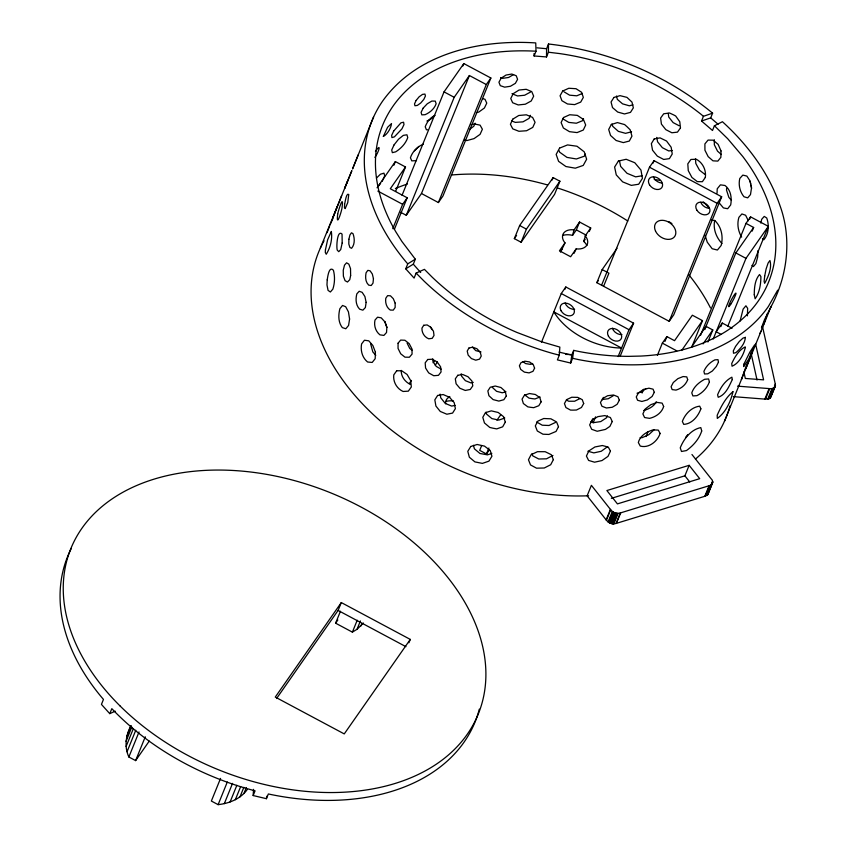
<?xml version="1.0" encoding="UTF-8"?>
<svg xmlns="http://www.w3.org/2000/svg" width="847" height="847" viewBox="0 0 847 847"><rect width="100%" height="100%" fill="white"/><g stroke="black" fill="none" stroke-linecap="round" stroke-linejoin="round"><path stroke-width="1.27" d="M534.012 53.583L534.097 55.966L546.506 56.94L546.59 48.724L548.507 44.002C608.284 50.693 666.176 74.864 712.602 113.159L710.686 117.881L701.528 121.026L712.496 130.48L714.413 125.758L722.438 121.724C747.615 144.678 768.928 172.904 779.907 205.429C792.125 238.685 787.604 276.133 770.834 307.069L764.46 319.795L761.474 327.842L765.487 320.23L771.077 306.445L770.834 307.069M546.506 56.94L548.422 52.218L548.507 44.002M717.028 193.19L717.229 188.775L720.437 184.847L725 185.493C730.95 190.014 731.977 198.039 730.686 204.921L727.679 208.733L723.412 207.917L719.23 202.941M758.012 250.606L757.663 257.022L755.884 263.608L753.428 266.561L751.956 265.355M708.452 492.636L707.478 494.987L705.36 496.13L616.457 523.33C612.762 524.812 608.294 523.097 606.145 519.857L587.13 495.823L591.397 485.331L610.401 509.365C612.55 512.604 617.029 514.32 620.713 512.837L709.087 485.744C712.941 485.606 713.862 480.63 710.961 478.534L691.957 454.511M370.615 343.818L372.839 351.939L375.793 355.295M586.929 245.524A17.014 11.562 22.1 0 0 584.197 241.787L585.203 235.879L590.719 227.991L579.56 222.03L574.065 229.886L572.551 235.36L570.402 234.937A17.014 11.562 22.1 0 0 563.17 235.286M747.403 315.867L747.657 308.35L745.921 305.778L743.115 309.123L740.109 320.928M479.317 709.13A219.871 149.39 22.1 0 1 268.34 793.967L266.424 798.689L253.158 795.545L253.56 789.351M714.413 125.758L727.689 138.707L742.819 156.557A208.288 141.523 22.1 0 1 640.734 356.068L628.718 356.354A208.288 141.523 22.1 0 1 579.041 351.516L573.705 350.372L572.593 358.313L570.677 363.035L557.4 359.89L559.316 355.168L559.846 347.101L541.477 341.743L517.019 332.479A208.288 141.523 22.1 0 1 432.055 277.043L424.432 269.357L416.121 273.094L414.098 278.081L405.734 268.827L407.756 263.851L415.316 259.193L401.87 241.427L395.973 232.057A208.288 141.523 22.1 0 1 534.775 51.148L536.013 51.244L535.738 42.922C480.26 39.322 417.211 53.17 382.918 100.677A219.871 149.39 22.1 0 0 406.804 262.792L407.756 263.851M726.641 188.299L726.514 190.099L728.875 197.404L731.162 200.03M714.73 220.358C712.878 228.785 716.181 237.372 721.972 243.523M266.424 798.689L266.763 796.212M570.677 363.035L571.789 355.094L573.705 350.372M149.241 741.104L135.615 760.606L128.86 756.996C124.181 746.938 125.79 735.44 130.819 725.868M760.828 223.068L761.697 219.288L764.248 216.409L766.736 217.997C769.298 225.006 768.78 233.994 763.856 239.743L762.448 238.663M584.197 241.787L584.366 238.97M771.162 396.258L769.245 398.609L765.476 399.159L733.29 396.64M762.416 326.116L775.185 383.522C776.837 387.227 772.168 389.599 769.129 388.582L737.557 386.147M327.069 232.65L329.758 225.598M744.502 370.838L741.411 379.498L765.487 320.23M752.051 352.892L745.953 368.35M767.382 313.634L763.369 325.343M347.683 180.792L344.602 188.5L351.854 170.66L320.325 248.16M358.196 154.895L352.543 168.945L373.569 117.045M744.831 369.811L746.832 364.136M341.616 195.721L333.062 217.393L337.254 206.477M71.349 548.39A219.871 149.39 22.1 0 0 102.551 698.362L103.461 699.421L101.439 704.397L108.84 712.645L109.803 713.64L111.825 708.664L115.256 712.211A219.871 149.39 22.1 0 0 255.074 790.823L253.158 795.545M126.785 736.456L131.137 725.72M126.012 741.358L131.825 727.054M126.108 746.472L133.371 728.589M127.061 751.713L135.774 730.252M128.86 756.996L139.024 731.956M135.615 760.606L145.271 736.784M393.887 165.218L395.369 161.565L405.512 166.986L395.634 191.316M402.05 195.286L444.04 91.878L463.817 63.567L490.868 78.009L442.949 196.017L438.386 202.549L421.478 193.518L406.274 215.297L400.631 212.29M392.754 228.648L402.643 204.318L407.206 197.785L390.298 188.754L405.512 166.986M394.353 229.421L407.206 197.785M462.833 66.002L463.817 63.567M406.274 215.297L454.183 97.299L469.397 75.521L486.305 84.541L490.868 78.009M421.478 193.518L469.397 75.521M405.734 268.827L413.294 264.179L415.316 259.193M438.386 202.549L486.305 84.541M220.559 778.393L211.358 801.04L218.124 804.65C229.145 803.422 240.506 798.943 247.165 789.658M218.124 804.65L227.314 782.003M224.317 803.634L232.544 783.369M230.088 801.982L236.864 785.296M534.097 55.966L536.013 51.244M235.328 799.716L240.654 786.609M239.966 796.879L243.841 787.35M243.936 793.512L246.35 787.551M276.556 698.542L338.101 610.433L341.299 602.566L410.276 639.411L408.9 642.778M363.416 623.043L357.021 629.3L352.384 632.137L335.603 623.18L340.441 611.259M352.384 632.137L357.222 620.226M514.341 238.632L519.666 225.514L553.133 177.605L559.899 181.216L554.573 194.334L521.106 242.242L514.341 238.632L516.575 235.434M357.021 629.3L360.409 620.957M360.991 625.933L361.955 623.551M521.106 242.242L526.432 229.135L559.899 181.216M552.159 179.988L553.133 177.605M481.647 445.607L479.709 450.371L486.474 453.981L489.45 449.725M572.551 235.36L576.362 229.897L579.56 222.03M486.474 453.981L488.888 448.021M541.466 342.252L561.265 293.517L565.828 286.985L633.598 323.173L620.258 356.026M564.833 289.42L565.828 286.985M589.343 231.358L590.719 227.991M601.582 285.206L649.49 167.208L654.053 160.676L721.676 196.779L673.767 314.788L669.194 321.32L596.839 282.686L602.164 269.579L617.039 248.287M653.069 163.122L654.053 160.676M603.604 286.297L608.929 273.189L602.164 269.579M701.528 121.026L703.444 116.304L712.602 113.159M591.481 422.198L592.953 418.545M618.119 356.576L629.035 329.716L633.598 323.173M593.091 422.939L595.557 416.851M602.471 399.816L603.466 397.391M669.194 321.32L717.113 203.322L721.676 196.779M642.09 393.019L643.572 389.366M657.399 355.306L662.343 343.141L666.907 336.608L674.551 340.685L692.348 315.211L702.491 320.621L691.618 347.386M664.927 341.468L666.907 336.608M606.145 519.857L610.401 509.365M606.441 520.302L610.698 509.82M608.072 521.943L612.328 511.461M608.569 522.303L612.836 511.81M609.109 522.62L613.366 512.139M609.66 522.917L613.927 512.424M610.242 523.171L614.499 512.679M610.835 523.393L615.091 512.901M646.039 436.576L648.019 431.716M611.439 523.573L615.695 513.081M612.042 523.711L616.298 513.229M612.646 523.817L616.902 513.324M613.249 523.87L617.505 513.388M613.842 523.891L618.098 513.398M615.991 523.52L620.258 513.028M616.457 523.33L620.713 512.837M700.543 335.306L745.995 223.386L750.558 216.853L768.345 226.35L727.838 326.106M704.715 329.589L735.842 252.946L753.639 227.462L745.995 223.386M705.053 328.763L706.038 326.349L712.793 329.959L707.901 342.008M749.574 219.288L750.558 216.853M752.157 231.115L753.639 227.462M713.227 339.012L745.985 258.356L768.345 226.35M720.808 326.656L722.279 323.035L732.052 328.265M611.333 498.354L684.884 475.813L689.151 465.321L699.707 478.671L617.431 503.891L606.876 490.54L689.151 465.321M724.46 421.266L742.131 377.741M704.831 496.236L709.087 485.744M705.36 496.13L709.617 485.638M708.325 491.715L709.754 488.221M711.173 484.728L712.592 481.234M707.139 495.283L711.395 484.791M708.42 492.181L712.676 481.689M707.478 494.987L712.708 482.144M708.018 494.288L712.687 482.589M764.862 399.075L769.129 388.582M765.476 399.159L769.732 388.678M767.774 399.096L772.041 388.604M768.303 398.969L772.559 388.487M768.79 398.81L773.046 388.318M769.245 398.609L773.502 388.117M774.391 386.317L775.344 383.977M769.658 398.365L773.914 387.873M770.029 398.09L774.296 387.598M770.357 397.783L774.899 386.952M770.865 397.074L775.418 385.777M761.008 331.166L759.928 333.496M475.146 123.217L473.759 126.288L469.757 129.22M330.245 224.434L333.411 217.435M382.188 181.332L384.697 175.88L383.987 173.148L380.419 174.228L376.439 178.061M530.487 115.319L529.079 118.379L522.98 121.841L515.336 122.381L511.535 120.909M560.65 252.025L565.013 242.856L564.42 242.147A13.15 8.936 22.1 0 1 573.938 229.865L574.065 229.886M573.991 253.391L576.267 248.849A13.15 8.936 22.1 0 0 585.785 236.567L585.203 235.879M656.309 401.647C654.043 406.539 648.611 409.133 643.656 410.52M583.53 118.675L582.567 120.698L576.362 123.228L568.761 122.402L562.673 118.728M607.447 415.845L606.494 417.793L600.777 421.573L593.789 422.621L590.952 421.626M777.705 290.15L768.356 306.519A219.871 149.39 22.1 0 1 579.232 359.731L572.593 358.313M585.446 154.133L584.303 156.219L576.394 158.971L566.982 157.394L559.655 152.195L559.158 150.745M128.405 731.829L130.237 728.621M374.861 157.33C377.603 154.398 382.611 141.11 375.433 151.412M560.269 251.675L562.228 248.7M377.053 187.78L395.369 161.565M409.228 383.617L411.462 380.43M433.092 362.749L434.585 360.61M435.21 365.205L437.433 362.018M565.013 242.856L559.475 250.776L570.634 256.736L576.161 248.827M583.699 241.331L584.97 239.5M341.299 602.566L275.275 697.081L344.253 733.915L410.276 639.411M335.603 623.18L337.837 619.983M496.935 420.228L500.651 414.903M596.839 282.686L598.331 280.558M681.613 350.499L702.491 320.621M691.787 346.751L706.038 326.349M703.042 343.924L712.793 329.959M722.279 323.035L716.17 331.78L721.263 334.459M685.53 437.518L687.732 434.691M378.217 186.414L380.599 183.365M414.384 150.798L418.916 146.404M654.233 429.598L648.738 434.723L642.068 437.698L640.131 437.624M434.352 115.954L430.879 119.099L426.92 121.047M646.134 388.529L641.391 392.013L637.039 393.241M607.31 446.867L601.254 451.26L593.842 452.891L587.903 451.218M613.217 395.782L608.273 398.736L602.439 399.466M513.589 74.536L508.634 77.469L502.853 78.305L500.662 77.553M530.55 92.027L524.632 95.235L517.538 95.955L511.969 93.699M552.964 455.421L546.495 458.82L538.766 459L532.721 455.845L531.895 453.77M423.235 144.191C417.327 146.753 412.404 151.602 410.414 157.796L411.79 160.866L416.491 160.655M579.666 398.683L574.637 401.234L568.686 401.234L566.389 399.964M555.357 422.505L549.004 425.49L542.26 425.215L536.617 421.975M435.093 115.404C430.265 117.362 426.983 122.042 425.215 126.775L426.433 129.771L427.513 129.739M109.803 713.64L115.266 711.184M582.418 93.445L576.775 95.806L569.608 95.171L564.028 91.825M540.047 396.989L534.944 398.958L532.371 398.662L529.047 398.132L524.6 394.818M532.657 363.479L530.307 364.358L525.616 363.585L522.843 361.542M504.791 418.016L498.841 420.091L491.885 418.598L486.58 414.109L486.009 412.182M491.842 453.367L487.48 454.86L479.942 453.473L474.394 448.815L473.441 445.278M505.977 391.759L502.26 392.786L496.533 391.293L492.34 387.397M471.101 124.805L474.267 123.937L480.08 125.144L482.388 129.242L480.069 134.366L474.055 138.612L466.813 140.581L464.357 140.073M632.931 104.848L629.353 105.801L622.545 103.842L617.347 99.374L616.478 96.029M631.576 131.783L625.562 133.339L618.352 131.349L612.762 126.362L612.01 123.98M476.353 112.683L478.809 112.058L484.42 107.993L486.771 103.101L484.971 99.268L482.525 98.665M480.99 351.981L475.728 350.616L472.467 347.154M455.114 405.385L451.695 406.073L445.289 403.447L440.768 397.836L440.112 394.13M473.272 382.368L470.784 382.844L465.384 380.674L461.604 376.206L461.213 373.728M642.026 175.784L635.621 176.854L627.045 173.317L620.639 166.404L619.453 160.771M672.19 150.47L668.77 150.957L662.365 147.685L657.568 141.777L656.774 137.405M565.775 354.406L571.778 354.586M537.083 47.834L546.59 48.724M548.422 52.218L559.666 53.583A208.288 141.523 22.1 0 1 622.111 69.814L634.244 74.716A208.288 141.523 22.1 0 1 700.596 113.943L703.444 116.304M711.406 220.019L714.9 220.612C721.506 226.975 723.433 236.758 721.178 245.461L717.42 250.024L712.168 248.722L707.245 242.157L705.075 235.233M571.789 355.094L559.031 352.108M559.316 355.168L552.72 353.453A219.871 149.39 22.1 0 1 424.072 281.119L416.121 273.094M679.156 125.758L673.132 122.593L668.749 117.055L668.262 113.424M649.49 167.208L717.113 203.322M444.04 91.878L454.183 97.299M735.842 252.946L745.985 258.356M576.362 229.897L586.41 235.254M519.666 225.514L526.432 229.135M377.847 191.083L402.643 204.318M662.343 343.141L676.795 350.859M561.265 293.517L629.035 329.716M338.101 610.433L405.925 646.663M441.181 369.133L436.205 366.38L432.965 361.425L432.775 358.842M668.844 221.607L671.893 223.555M410.372 384.453C405.088 381.902 400.875 376.46 401.266 370.404M704.905 174.376L699.484 170.173L695.8 163.429L695.503 158.908M412.351 350.489L409.757 348.456L407.111 343.13M710.686 117.881L718.087 124.223M721.369 154.535L717.525 151.158L714.339 144.763L714.307 139.702M420.673 272.49L413.294 264.179M684.884 475.813L689.765 481.975M430.17 326.624L432.086 329.695M748.356 220.781L745.614 215.244L741.908 213.952L738.912 217.319C736.848 224.063 738.118 231.178 741.654 237.139M384.94 321.479L386.772 327.154M749.976 181.258L750.738 184.159M755.566 343.787L763.592 379.858L745.318 378.45L743.888 372.002M751.024 352.987L757.038 380.038M751.607 188.246L750.135 181.067L746.853 176.07L742.819 175.107L739.791 178.463C738.277 184.837 739.833 191.729 744.015 196.779L747.7 197.859L750.484 194.588L751.49 188.14L751.077 185.546M730.029 405.819A219.871 149.39 22.1 0 1 695.451 459.074M588.601 495.77A219.871 149.39 22.1 0 1 370.488 411.907A219.871 149.39 22.1 0 1 324.03 240.813M395.369 188.553A208.288 141.523 22.1 0 1 407.418 183.99M451.313 175.022A208.288 141.523 22.1 0 1 547.289 184.879M557.262 187.896A208.288 141.523 22.1 0 1 627.807 221.014M688.823 274.767A208.288 141.523 22.1 0 1 710.442 307.874M445.617 403.723A13.15 8.936 22.1 0 1 449.863 396.745M446.263 401.34A17.014 11.562 22.1 0 1 453.494 401.002M621.942 334.597A7.718 5.59 34.9 0 1 612.392 328.244M574.626 309.293A7.718 5.59 34.9 0 1 565.087 302.94M709.172 208.32A7.718 5.59 34.9 0 1 700.787 202.306M654.244 179.532A61.852 42.032 22.1 0 1 659.792 180.358M703.232 201.861A61.852 42.032 22.1 0 1 709.32 208.309M661.814 182.994A7.718 5.59 34.9 0 1 653.418 176.97M395.147 303.088L395.147 307.472L393.273 310.129L390.255 310.055C386.423 307.503 385.141 302.644 385.787 298.271L387.608 295.635L390.456 295.804L393.283 298.673L395.147 303.088M745.339 337.371C745.074 343.49 740.384 348.742 735.916 352.606L733.523 353.273L733.311 350.88L735.556 346.423L739.262 341.532L743.02 338.08L745.339 337.371M721.009 150.925L720.871 157.341L717.843 161.099L712.973 160.835L708.156 156.621L704.937 150.237L704.895 143.916L708.05 140.083L713.195 140.189L718.108 144.361L721.009 150.925M398.069 343.194L398.048 348.445L400.695 353.771L404.972 357.169L409.387 357.243L412.076 354.067L411.949 348.9L409.186 343.638L404.908 340.25L400.652 340.092L398.069 343.194M745.275 347.598C743.602 354.713 739.135 363.257 732.041 366.222L731.723 363.564C734.677 357.159 738.743 350.097 745.244 346.878L745.275 347.598M348.879 239.267L348.816 244.063L349.917 247.504L351.59 248.287C354.988 244.349 354.724 238.251 352.966 233.613L351.452 232.809L349.927 234.958L348.879 239.267M344.602 204.138L344.464 207.642L345.163 208.637L347.736 202.645L348.763 194.45C346.307 192.417 345.311 201.724 344.602 204.138M375.422 352.225L375.179 358.705L372.193 362.442L367.609 362.008C362.241 357.667 360.356 350.51 361.605 343.893L364.454 340.229L368.763 340.822L372.849 345.47L375.422 352.225M342.188 242.973L340.727 249.558L338.747 251.665L337.275 250.14C336.206 247.451 337.148 229.177 342.05 234.068L342.188 242.973M327.228 279.828L326.974 284.92L328.064 290.394L330.372 291.993L332.86 289.134C334.84 283.036 335.02 276.418 333.411 270.225C329.028 265.535 327.694 276.874 327.228 279.828M325.428 249.897L325.29 252.417L326.233 254.248C330.404 247.79 332.543 239.055 331.325 231.443L327.598 239.902L325.428 249.897M764.693 276.016L764.121 281.49L764.661 283.3C768.303 276.683 772.136 267.8 769.934 260.505L768.113 263.036L766.112 268.954L764.693 276.016M754.275 294.767L755.122 298.758C759.653 292.511 760.818 284.2 760.913 276.609L759.526 274.534C754.857 279.933 754.275 287.874 754.275 294.767M383.363 136.399C386.931 134.705 391.049 128.469 391.505 123.556L387.598 127.283L383.363 136.399M386.857 327.281L386.528 332.522L383.892 335.412L379.943 334.851C375.528 331.378 373.76 325.481 375.009 320.05L377.561 317.191L381.235 317.847L384.75 321.712L386.857 327.281M743.825 364.263L743.666 366.582L748.61 359.329L754.666 344.814L749.849 352.13L743.825 364.263M732.951 391.674C730.823 401.552 725.678 412.489 717.303 418.429L717.197 415.252C720.966 406.634 725.614 397.772 732.951 391.674M373.442 278.663L373.019 283.067L371.208 285.534L368.699 285.121C365.322 281.966 365.248 277.011 366.073 272.798L367.82 270.352L370.128 270.849L372.32 274.005L373.442 278.663M337.709 213.995C335.867 229.029 341.712 211.337 342.05 207.547C343.946 192.618 338.387 210.363 337.709 213.995M366.137 302.358L365.364 307.567L362.887 310.171L359.647 309.176C355.676 305.121 355.475 299.033 356.841 293.845L359.202 291.273L362.145 292.321L364.909 296.535L366.137 302.358M349.589 319.033L348.572 325.47L345.798 328.752L342.315 327.609C338.122 322.241 338.292 314.989 339.88 308.7L342.537 305.471L345.682 306.72L348.445 311.887L349.589 319.033M350.637 275.508L349.769 279.679L347.482 282.019L345.078 280.685L343.384 276.207L343.247 270.257L344.507 265.143L346.571 262.814L348.837 264.148L350.52 268.637L350.637 275.508M732.295 379.572C729.172 386.137 725.72 394.797 718.224 397.285L717.6 394.797C720.384 387.767 725.043 380.695 731.882 377.18L732.295 379.572M700.882 408.815C698.203 416.142 692.115 423.955 683.741 424.379L682.343 421.435C685.043 414.056 691.618 407.079 699.707 406.168L700.882 408.815M660.12 433.431C657.611 441.213 648.823 448.518 640.258 446.073L638.331 442.536C640.067 435.602 646.642 431.864 653.016 429.884L658.278 430.107L660.12 433.431M701.718 430.975C699.124 439.085 693.259 445.681 686.451 450.572L681.496 451.472L680.247 447.83C683.794 438.884 690.919 429.598 700.797 427.597L701.718 430.975M512.721 119.194L510.413 124.297L512.753 128.85L518.915 131.285L526.559 130.745L532.763 127.399L535.071 122.317L532.594 117.405L526.368 114.811L518.777 115.488L512.721 119.194M394.056 144.901L391.716 150.004L392.352 152.651L395.708 151.835C401.044 148.416 405.649 143.662 407.756 137.574L406.952 134.789L403.31 135.372L398.461 139.289L394.056 144.901M709.415 381.764C707.319 387.873 702.618 392.733 696.933 395.665L692.899 395.93L691.766 392.881C693.841 386.677 699.061 382.325 704.64 379.287L708.579 378.948L709.415 381.764M416.11 100.465L414.511 103.895L414.924 105.737L417.327 105.43L420.726 103.006L423.818 99.395L425.427 95.986L424.94 94.07L422.537 94.377L419.138 96.802L416.11 100.465M610.443 451.144L608.03 456.321L606.685 457.306L601.963 460.567L594.552 462.197L588.601 460.419L586.41 456.067L588.824 450.932L594.922 446.972L602.344 445.522L608.273 447.078L610.443 451.144M393.686 131.041L391.653 135.372L391.928 137.595L394.395 136.865L401.933 128.871L403.987 124.551L403.585 122.222L400.97 122.826L393.686 131.041M663.646 406.496C661.761 412.87 655.8 416.883 649.596 418.354L644.588 417.55L642.873 413.897L645.245 408.985L650.792 404.697L657.208 402.41L662.142 403.13L663.646 406.496M563.53 117.521L561.106 122.571L563.371 127.971L569.47 131.666L577.072 132.587L583.276 130.046L585.69 125.017L583.414 119.416L577.294 115.372L569.713 114.747L563.53 117.521M612.254 421.541L609.893 426.401L605.457 429.408L597.199 431.261L591.672 429.291L589.65 424.908L592.032 420.091L597.887 416.639L604.864 415.591L610.38 417.529L612.254 421.541M423.161 108.12L421.086 112.355L421.827 114.864L425.088 114.694C429.958 112.545 434.32 108.892 436.131 103.758L435.294 101.111L431.854 101.058L427.259 103.779L423.161 108.12M718.468 362.145L716.297 366.486L712.316 371.028L707.753 373.834L704.545 373.972L703.91 371.378C705.975 366.296 710.03 362.294 714.91 359.859L718.002 359.657L718.468 362.145M513.187 93.689L510.741 98.538L512.647 102.741L518.216 104.943L525.309 104.213L531.217 100.973L533.674 96.166L531.736 91.603L526.167 89.306L519.073 90.026L513.187 93.689M534.595 368.18L532.985 371.325L529.079 372.892L524.388 372.119L520.683 369.398L519.391 365.788L521 362.654L524.896 361.193L529.587 361.965L533.292 364.676L534.595 368.18M558.491 426.666L556.024 431.451L548.898 434.447L542.938 434.204L537.294 430.975L535.315 425.914L537.771 421.181L543.732 418.513L550.899 418.81L556.532 421.922L558.491 426.666M687.679 379.678C685.774 384.866 681.2 388.572 675.98 390.096L672.126 389.588L671.099 386.687L673.301 382.505L677.886 378.641L683.106 376.555L686.779 376.894L687.679 379.678M553.366 459.625L550.698 464.738L544.272 467.999L536.532 468.179L530.518 464.929L528.454 459.752L531.111 454.691L537.485 451.684L545.161 451.705L551.249 454.67L553.366 459.625M654.286 392.33L652.116 396.438L647.373 399.922L641.878 401.467L637.569 400.26L636.256 396.978L638.447 392.902L643.318 389.578L648.918 388.18L653.069 389.175L654.286 392.33M611.312 124.52L608.686 129.464L610.549 135.467L616.129 140.496L623.307 142.603L629.321 141.047L631.947 136.155L630.168 129.803L627.172 126.859L624.631 124.573L617.421 122.582L611.312 124.52M619.326 400.218L617.156 404.263L615.144 405.544L612.233 407.269L606.399 407.989L601.921 406.232L600.449 402.537L602.651 398.545L607.659 395.718L613.482 394.998L617.961 396.756L619.326 400.218M559.581 148.109L556.151 154.419L558.586 161.343L565.912 166.531L575.314 168.182L583.234 165.43L586.643 159.236L584.271 151.867L576.987 146.235L567.543 144.922L559.581 148.109M501.138 78.178L498.936 82.223L500.281 85.653L504.664 87.156L510.434 86.267L515.378 83.334L517.591 79.322L516.215 75.743L511.789 74.049L506.051 75.055L501.138 78.178M562.715 91.01L560.068 95.764L561.9 100.698L567.49 103.98L574.658 104.615L580.714 102.085L583.339 97.394L581.561 92.259L576.034 88.713L568.824 88.257L562.715 91.01M468.899 348.064L467.205 351.103L468.169 355.126L471.43 358.588L475.749 360.176L479.529 359.149L481.244 356.089L480.217 352.172L476.925 348.752L472.615 347.164L468.899 348.064M583.678 403.521L581.466 407.481L576.436 410.033L572.932 410.128L570.497 410.086L565.902 407.545L564.43 403.543L566.664 399.615L571.725 397.254L577.696 397.37L582.249 399.668L583.678 403.521M505.299 422.155L502.673 426.814L496.723 428.889L492.742 428.148L489.757 427.439L484.452 422.949L482.79 417.327L485.405 412.701L491.302 410.859L498.216 412.489L503.594 416.703L505.299 422.155M541.138 401.838L538.819 405.702L533.716 407.672L530.836 407.343L527.819 406.856L523.372 403.543L522.059 399.138L524.378 395.305L529.449 393.527L535.325 394.48L539.804 397.571L541.138 401.838M470.752 446.485L467.798 451.324L468.031 452.287L469.365 457.242L474.913 461.901L482.398 463.383L488.941 461.139L491.938 456.226L490.244 450.509L484.537 446.136L477.157 444.484L470.752 446.485M654.223 138.929L651.354 143.641L652.539 150.194L657.325 156.123L663.699 159.458L669.405 158.643L672.222 154.027L671.946 152.121L671.163 147.251L666.547 141.025L660.067 137.881L654.223 138.929M423.754 325.269L421.954 328.138C421.69 332.765 424.421 337.085 428.709 338.8L432.203 338.334L434.024 335.433L433.463 331.209L430.784 327.238L427.121 324.92L423.754 325.269M613.937 97.447L611.058 102L612.497 107.58L617.696 112.048L624.525 113.953L630.486 112.376L633.344 107.855L631.989 102.127L626.96 97.373L620.025 95.647L613.937 97.447M437.613 395.475L434.829 399.858L435.909 406.041L440.271 411.451L446.867 414.225L452.573 413.082L455.379 408.656L454.204 402.621L449.513 397.296L443.182 394.543L437.613 395.475M618.395 161.057L614.615 167.028L616.267 174.905L622.651 181.861L631.301 185.387L638.691 184.233L642.418 178.378L640.967 170.078L634.784 162.73L626.166 159.278L618.395 161.057M506.305 395.951L503.88 399.699L498.841 401.086L493.113 399.593L488.92 395.708L487.851 390.933L490.254 387.238L495.22 386.031L500.948 387.524L505.183 391.314L506.305 395.951M705.339 177.447L702.364 181.713L697.314 181.618L691.893 177.415L688.262 170.628L687.806 163.842L690.908 159.469L696.298 159.236C702.851 162.74 706.356 170.162 705.339 177.447M457.825 375.274L455.315 378.831L456.099 383.786L459.879 388.254L465.268 390.446L470.244 389.472L472.785 385.872L471.927 381.034L468.01 376.746L462.674 374.48L457.825 375.274M396.661 370.806L393.791 374.861C392.913 381.785 396.735 388.572 403.077 391.473L408.328 391.155L411.314 387.005L410.753 380.705L407.1 374.469L401.658 370.742L396.661 370.806M680.469 127.939L677.452 132.143L671.872 132.767L665.806 129.644L661.422 124.107L660.618 118.051L663.688 113.805L669.479 112.979L673.619 114.896L675.662 115.986L679.792 121.767L680.469 127.939M427.756 359.477L425.194 362.812L425.565 367.99L427.82 371.589L428.783 372.966L433.759 375.729L438.46 375.337L441.075 371.949L440.609 366.867L437.232 362.018L432.277 359.244L427.756 359.477M621.582 348.064L553.811 311.876A62.106 42.191 22.1 0 0 621.582 348.064M119.956 705.847A219.871 149.39 22.1 0 0 476.639 717.854A219.871 149.39 22.1 0 0 227.112 470.201A219.871 149.39 22.1 0 0 119.956 705.847M608.411 336.1A7.718 5.59 34.9 0 0 620.682 339.541A7.718 5.59 34.9 0 0 614.753 328.742A7.718 5.59 34.9 0 0 608.411 336.1M561.095 310.796A7.718 5.59 34.9 0 0 573.377 314.237A7.718 5.59 34.9 0 0 567.437 303.438A7.718 5.59 34.9 0 0 561.095 310.796M649.511 184.815A7.718 5.59 34.9 0 0 661.782 187.663A7.718 5.59 34.9 0 0 655.25 177.012A7.718 5.59 34.9 0 0 649.511 184.815M696.869 210.151A7.718 5.59 34.9 0 0 709.14 212.989A7.718 5.59 34.9 0 0 702.608 202.348A7.718 5.59 34.9 0 0 696.869 210.151M655.525 231.083A11.572 8.396 34.9 0 0 673.863 237.425A11.572 8.396 34.9 0 0 666.218 221.025A11.572 8.396 34.9 0 0 655.525 231.083M731.13 303.681A7.718 0.868 -61.9 0 0 735.927 293.115A7.718 0.868 -61.9 0 0 729.818 302.961A7.718 0.868 -61.9 0 0 731.13 303.681"/></g></svg>
